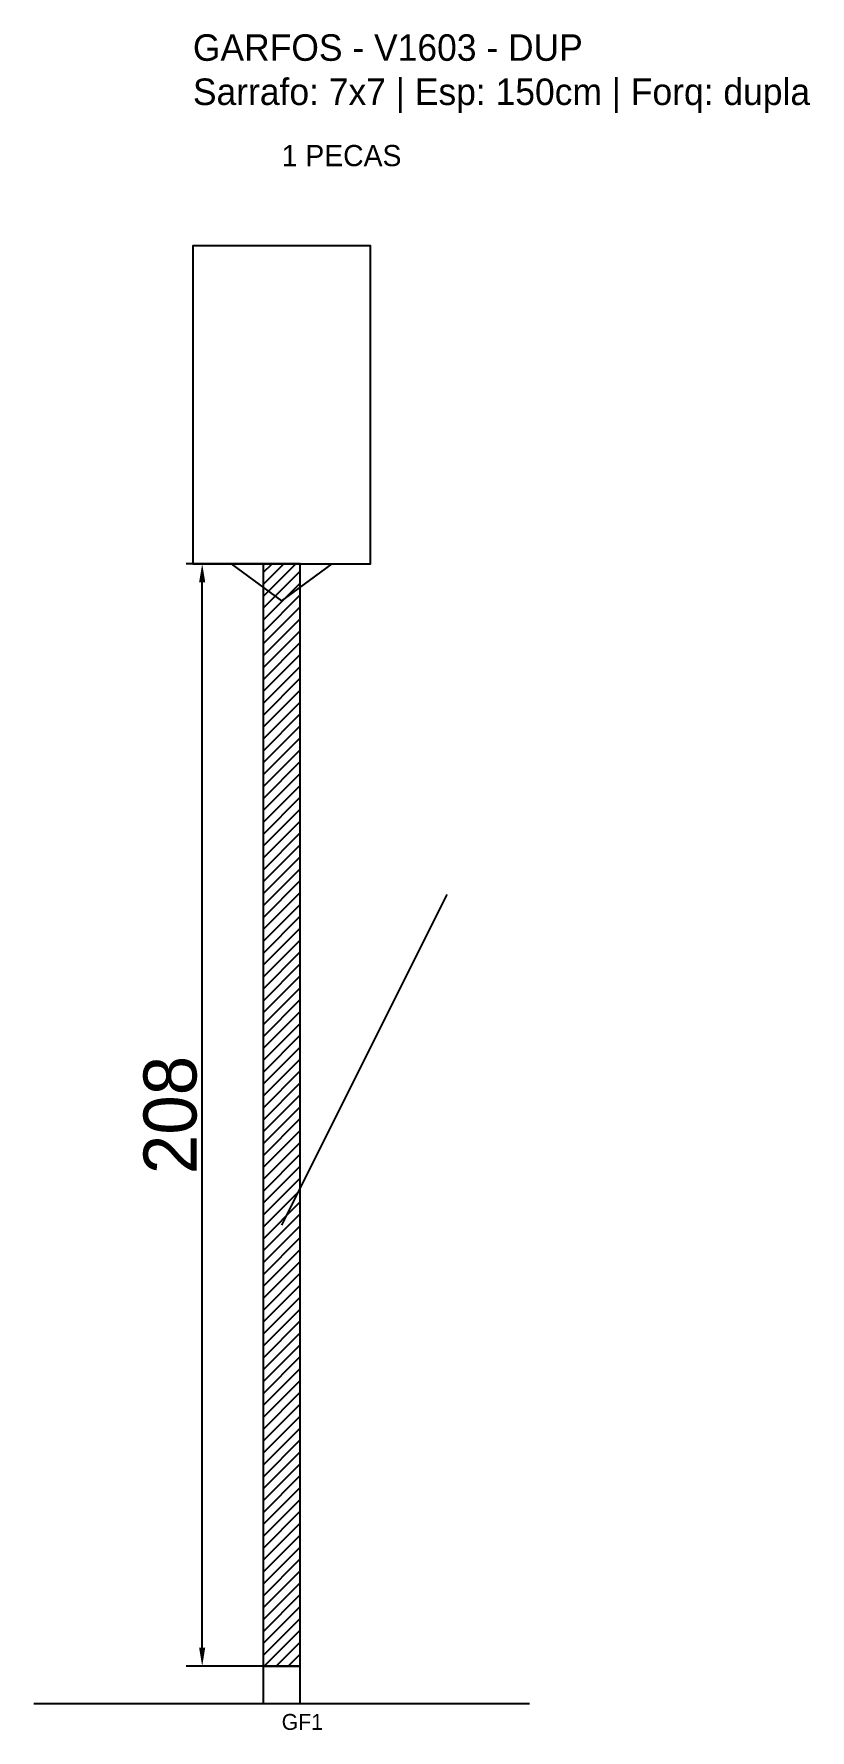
# Model space of a CAD drawing. Header units: metres. Extents: x -30 to 116, y -12 to 308.
import ezdxf

# ---------------------------------------------------------------- set-up
doc = ezdxf.new("R2010")
doc.units = ezdxf.units.M
for name, color, linetype in [('BARRA_ANCORAGEM', 1, 'Continuous'), ('COTA', 241, 'Continuous'), ('GARFOS OK', 3, 'Continuous'), ('NOME DA VIGA', 6, 'Continuous'), ('SARR_7x7', 40, 'Continuous'), ('VIGAS', 3, 'Continuous')]:
    doc.layers.add(name, color=color, linetype=linetype)
doc.dimstyles.new('EZ DXF', dxfattribs={"dimtxt": 10, "dimasz": 3.5, "dimexe": 3, "dimexo": 1.5, "dimgap": 1, "dimtad": 1, "dimdec": 1, "dimdsep": 46, "dimcen": 2.5, "dimazin": 3, "dimtfac": 1, "dimtmove": 0, "dimatfit": 3})

msp = doc.modelspace()

# ---------------------------------------------------------------- hatches: boundary and pattern name
at = {"layer": 'COTA'}
h = msp.add_hatch(dxfattribs=at)
h.set_pattern_fill('ANSI31', scale=0.5)
h.paths.add_polyline_path([(13.25, 0), (20.25, 0), (20.25, 208), (13.25, 208)])

# ---------------------------------------------------------------- linework, layer by layer
at = {"layer": 'BARRA_ANCORAGEM'}
msp.add_line((16.75, 83.2), (47.95, 145.6), dxfattribs=at)
at = {"layer": 'GARFOS OK'}
for p, q in [((16.75, 201), (7.25, 208)), ((7.25, 208), (26.25, 208)), ((16.75, 201), (26.25, 208))]:
    msp.add_line(p, q, dxfattribs=at)
at = {"layer": 'GARFOS OK', "linetype": 'CONTINUOUS'}
msp.add_line((-30, -7), (63.5, -7), dxfattribs=at)
at = {"layer": 'GARFOS OK'}
msp.add_lwpolyline([(13.25, 0), (20.25, 0), (20.25, 208), (13.25, 208), (13.25, 0)], dxfattribs=at)
at = {"layer": 'SARR_7x7'}
msp.add_lwpolyline([(13.25, -7), (20.25, -7), (20.25, 0), (13.25, 0), (13.25, -7)], dxfattribs=at)
at = {"layer": 'VIGAS'}
msp.add_lwpolyline([(0, 208), (33.5, 208), (33.5, 268), (0, 268), (0, 208)], dxfattribs=at)

# ---------------------------------------------------------------- texts
at = {"layer": 'NOME DA VIGA'}
for s, height, p in [('1 PECAS', 4, (16.75, 283)), ('GF1', 3, (16.75, -12))]:
    msp.add_text(s, height=height, dxfattribs=at).set_placement(p)
at = {"layer": 'NOME DA VIGA', "insert": (0, 293), "char_height": 5, "attachment_point": 7}
msp.add_mtext('GARFOS - V1603 - DUP\\PSarrafo: 7x7 | Esp: 150cm | Forq: dupla', dxfattribs=at)

# ---------------------------------------------------------------- dimensions: what is measured, and where the dimension line sits
at = {"layer": 'COTA'}
msp.add_linear_dim(base=(1.75, 0), p1=(16.75, 0), p2=(16.75, 208), angle=90, dimstyle='EZ DXF', dxfattribs=at).render()

doc.saveas('drawing.dxf')
